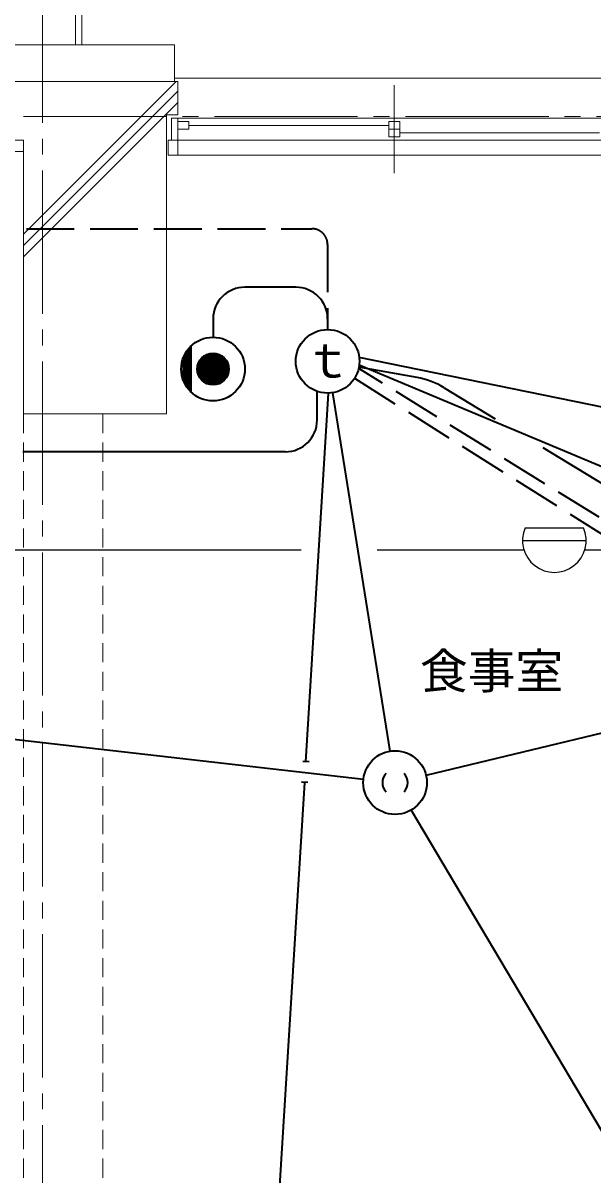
# Model space of a CAD drawing. Units: millimetres at full size, sheet at 1:50; details may follow other scales. Extents: x -9674 to 9699, y -6794 to 6791.
# Drawn here: x -3093 to -1304, y -56 to 3564 of the extents above; entities that cross this region are included whole.
import ezdxf
from ezdxf.enums import TextEntityAlignment as Align

# ---------------------------------------------------------------- set-up
doc = ezdxf.new("R2010")
doc.units = ezdxf.units.MM
doc.header["$LTSCALE"] = 50
for name, pattern in [('CHAIN2', [12, 9, -1, 1, -1]), ('DASHED1', [1.8, 1.2, -0.6]), ('DASHED3', [4, 3, -1])]:
    doc.linetypes.add(name, pattern=pattern)
for name, color, linetype, lineweight in [('1-0_芯', 134, 'CHAIN2', 9), ('1-1_躯体', 134, 'Continuous', 9), ('1-3_建具', 134, 'Continuous', 9), ('1-6_ﾊﾞﾙｺﾆｰ・階段', 134, 'Continuous', 9), ('1-8_ハッチ', 134, 'Continuous', 9), ('1-C_梁', 134, 'DASHED1', 9), ('2-0_芯', 2, 'Continuous', 35), ('2-E', 2, 'Continuous', 35), ('3-3', 1, 'Continuous', 25), ('3-E', 3, 'Continuous', 35)]:
    doc.layers.add(name, color=color, linetype=linetype, lineweight=lineweight)
doc.layers.add('1-A_文字', color=134, linetype='Continuous')
doc.styles.add('ＭＳ ゴシック', font='')
doc.styles.get('ＭＳ ゴシック').set_extended_font_data('MS Gothic')

msp = doc.modelspace()

# ---------------------------------------------------------------- linework, layer by layer
at = {"layer": '1-0_芯'}
for p, q in [((-3032.5, -3949.49), (-3032.5, 4520.51)), ((-8492.5, 3270.51), (8517.5, 3270.51))]:
    msp.add_line(p, q, dxfattribs=at)
at = {"layer": '1-1_躯体'}
for p, q in [((-2607.5, 3275.51), (-2607.5, 3380.51)), ((-2642.5, 2335.51), (-2642.5, 3275.51)), ((-2607.5, 3275.51), (-2642.5, 3275.51)), ((-6692.5, 3195.51), (-3092.5, 3195.51)), ((-3092.5, 2335.51), (-3092.5, 3195.51)), ((-3092.5, 2335.51), (-2642.5, 2335.51))]:
    msp.add_line(p, q, dxfattribs=at)
msp.add_lwpolyline([(-7142.5, 2375.51), (-7142.5, 3380.51), (-2607.5, 3380.51)], dxfattribs=at)
at = {"layer": '1-3_建具'}
for p, q in [((-2617.5, 3380.51), (-2617.5, 3495.51)), ((-2617.5, 3390.51), (-1237.5, 3390.51)), ((-1927.5, 3368.99), (-1927.5, 3092.03)), ((-2627.5, 3265.51), (-2592.5, 3265.51)), ((-2627.5, 3265.51), (-2627.5, 3195.51)), ((-2607.5, 3195.51), (-2607.5, 3265.51)), ((-1262.5, 3265.51), (-2592.5, 3265.51)), ((-2572.5, 3254.51), (-2607.5, 3254.51)), ((-2572.5, 3230.51), (-2607.5, 3230.51)), ((-2572.5, 3254.51), (-2572.5, 3230.51)), ((-1945, 3242.51), (-2572.5, 3242.51)), ((-1910, 3254.51), (-1945, 3254.51)), ((-1910, 3230.51), (-1945, 3230.51)), ((-1910, 3206.51), (-1910, 3254.51)), ((-2637.5, 3195.51), (-2607.5, 3195.51)), ((-2637.5, 3148.51), (-2637.5, 3195.51)), ((-2607.5, 3148.51), (-2607.5, 3195.51)), ((-2592.5, 3195.51), (-2607.5, 3195.51)), ((-1262.5, 3195.51), (-2592.5, 3195.51)), ((-1910, 3218.51), (-1282.5, 3218.51)), ((-2637.5, 3148.51), (-2607.5, 3148.51)), ((-2607.5, 3148.51), (-1247.5, 3148.51))]:
    msp.add_line(p, q, dxfattribs=at)
msp.add_lwpolyline([(-1910, 3206.51), (-1945, 3206.51), (-1945, 3254.51)], dxfattribs=at)
at = {"layer": '1-6_ﾊﾞﾙｺﾆｰ・階段'}
for p, q in [((-2928.5, 3495.51), (-2928.5, 6066.13)), ((-2908.5, 3495.51), (-2908.5, 6066.13)), ((-7987.5, 3495.51), (-2617.5, 3495.51))]:
    msp.add_line(p, q, dxfattribs=at)
at = {"layer": '1-8_ハッチ'}
for p, q in [((-3092.5, 2900.28), (-2612.27, 3380.51)), ((-3092.5, 2864.93), (-2607.5, 3349.93)), ((-3092.5, 2829.57), (-2607.5, 3314.57)), ((-6657.5, 3160.51), (-3092.5, 3160.51))]:
    msp.add_line(p, q, dxfattribs=at)
at = {"layer": '1-C_梁'}
for p, q in [((-3092.5, 2335.51), (-3092.5, -99.49)), ((-2842.5, 2335.51), (-2842.5, -99.49))]:
    msp.add_line(p, q, dxfattribs=at)
at = {"layer": '2-0_芯'}
for p, q in [((-2037.42, 2489.41), (-571.85, 1875.91)), ((-2169.9, 2316.69), (-2169.9, 2406.59)), ((-1940.79, 1275.81), (-2120.96, 2402.19)), ((-2269.9, 2216.69), (-3094.35, 2216.69)), ((-1827.78, 1200.46), (385.07, 1732.89)), ((-4821.46, 1508.06), (-2024.35, 1188.42)), ((-1874.05, 1091.03), (-1206.69, -35.95))]:
    msp.add_line(p, q, dxfattribs=at)
msp.add_circle((-1925, 1177.07), 100, dxfattribs=at)
for centre, radius, start, end in [((-2269.9, 2316.69), 100, 270, 0), ((-1924.92, 1177.07), 40.08, 134.60825, 225.39172), ((-1925.08, 1177.07), 40.08, 314.60825, 45.39172)]:
    msp.add_arc(centre, radius, start, end, dxfattribs=at)
at = {"layer": '3-3'}
for p, q in [((-1516.32, 1977.86), (-1332.95, 1977.86)), ((-1524.65, 1937.85), (-1324.61, 1937.85)), ((-2220.38, 1907.84), (-4564.27, 1907.85)), ((-1520.05, 1907.84), (-1981.27, 1907.84)), ((-1237.4, 1907.84), (-1329.21, 1907.84))]:
    msp.add_line(p, q, dxfattribs=at)
msp.add_arc((-1424.63, 1937.86), 100.03, 156.4305, 23.56947, dxfattribs=at)
at = {"layer": '3-E', "linetype": 'DASHED3'}
for p, q in [((-6482.44, 2917.78), (-2186.75, 2917.78)), ((-2136.75, 2867.78), (-2136.75, 2600.93)), ((-604.07, 1589.45), (-2039.31, 2478.47)), ((-2052.17, 2447.59), (-620.52, 1544.74))]:
    msp.add_line(p, q, dxfattribs=at)
at = {"layer": '3-E'}
for p, q in [((-2236.75, 2733.95), (-2396.66, 2733.95)), ((-2496.66, 2633.95), (-2496.66, 2576.75)), ((-2136.75, 2633.95), (-2136.75, 2600.93)), ((-2578.66, 2533.99), (-2578.66, 2419.52)), ((-2572.66, 2541.75), (-2572.66, 2411.76)), ((-2566.66, 2548.17), (-2566.66, 2405.34)), ((-2590.66, 2510.87), (-2590.66, 2442.64)), ((-2584.66, 2524.25), (-2584.66, 2429.26)), ((-2453.36, 2501.75), (-2539.96, 2501.75)), ((-2456.66, 2506.75), (-2536.66, 2506.75)), ((-2460.96, 2511.75), (-2532.37, 2511.75)), ((-2466.66, 2516.75), (-2526.66, 2516.75)), ((-2474.87, 2521.75), (-2518.46, 2521.75)), ((-1212.48, 2343.97), (-2037.46, 2512.79)), ((-2446.66, 2476.75), (-2546.66, 2476.75)), ((-2446.91, 2481.75), (-2546.41, 2481.75)), ((-2446.91, 2471.75), (-2546.41, 2471.75)), ((-2447.67, 2486.75), (-2545.65, 2486.75)), ((-2447.67, 2466.75), (-2545.65, 2466.75)), ((-2448.97, 2491.75), (-2544.36, 2491.75)), ((-2448.97, 2461.75), (-2544.36, 2461.75)), ((-2450.84, 2496.75), (-2542.49, 2496.75)), ((-1856.12, 2450.09), (-2038.35, 2483.11)), ((-2450.84, 2456.75), (-2542.49, 2456.75)), ((-2453.36, 2451.75), (-2539.96, 2451.75)), ((-2456.66, 2446.75), (-2536.66, 2446.75)), ((-2460.96, 2441.75), (-2532.37, 2441.75)), ((-2466.66, 2436.75), (-2526.66, 2436.75)), ((-2474.87, 2431.75), (-2518.46, 2431.75)), ((-2204.84, 1242.5), (-2133.82, 2400.98)), ((-1770.95, 2417.8), (-1610.95, 2320.67)), ((-1461.18, 2229.75), (2507.34, -179.44)), ((-2194.86, 1241.89), (-2214.82, 1243.11)), ((-2314.24, -541.86), (-2208.81, 1177.87)), ((-2198.82, 1177.26), (-2218.79, 1178.48))]:
    msp.add_line(p, q, dxfattribs=at)
for centre, radius in [((-2496.66, 2476.75), 100), ((-2136.75, 2500.93), 100), ((-2496.66, 2476.75), 50)]:
    msp.add_circle(centre, radius, dxfattribs=at)
at = {"layer": '3-E', "linetype": 'DASHED3'}
msp.add_arc((-2186.75, 2867.78), 50, 0, 90, dxfattribs=at)
at = {"layer": '3-E'}
for centre, radius, start, end in [((-2396.66, 2633.95), 100, 90, 180), ((-2236.75, 2633.95), 100, 0, 90), ((-1900.68, 2204.1), 250, 58.73913, 79.73124)]:
    msp.add_arc(centre, radius, start, end, dxfattribs=at)

# ---------------------------------------------------------------- texts
at = {"layer": '1-A_文字', "style": 'ＭＳ ゴシック'}
msp.add_text('食事室', height=110, dxfattribs=at).set_placement((-1846.97, 1439.54), align=Align.BOTTOM_LEFT)
at = {"layer": '2-E', "color": 7, "style": 'ＭＳ ゴシック'}
msp.add_text('ｔ', height=110, dxfattribs=at).set_placement((-2211.75, 2416.86), align=Align.BOTTOM_LEFT)

doc.saveas('drawing.dxf')
